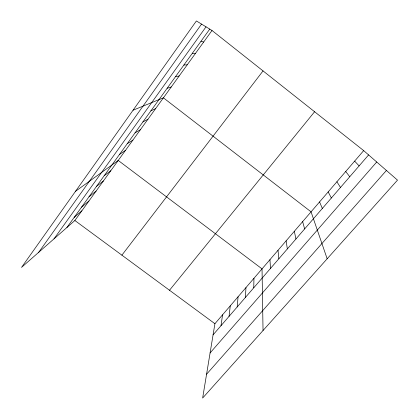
<?xml version="1.0" encoding="UTF-8"?>
<svg xmlns="http://www.w3.org/2000/svg" width="419" height="419" viewBox="0 0 419 419"><rect width="100%" height="100%" fill="white"/><g stroke="black" fill="none" stroke-linecap="round" stroke-linejoin="round"><path stroke-width="0.63" d="M253.752 287.801L253.956 278.284M245.419 297.443L245.963 287.581M237.185 306.965L238.071 296.767M229.052 316.376L230.261 305.854M221.017 325.673L222.547 314.831M363.671 150.61L214.916 323.714L202.644 398.05L397.5 180.123L363.671 150.61L212.004 30.487L196.396 20.95L21.5 267.427L74.865 220.509L212.004 30.487M38.689 252.311L201.544 24.093M53.978 238.872L206.022 26.832M66.909 227.501L209.746 29.105M121.898 255.166L263.038 70.905M169.506 290.252L314.596 111.737M213.072 334.86L368.61 154.92M210.092 352.939L376.718 161.991M206.577 374.225L386.423 170.454M74.184 217.403L81.878 210.794M81.543 207.18L88.975 200.958M88.996 196.83L96.155 191.006M96.538 186.35L103.425 180.94M104.179 175.739L110.778 170.748M75.52 191.294L118.221 160.435L262.037 268.878L263.038 330.502M119.515 154.438L125.527 150.311M127.208 143.748L132.928 140.061M135.002 132.928L140.407 129.691M142.889 121.971L147.986 119.195M150.877 110.873L155.648 108.573M133.059 110.207L163.405 97.826L311.06 211.836L327.16 258.785M167.16 88.257L171.261 86.943M175.456 76.729L179.206 75.928M183.862 65.055L187.256 64.777M192.379 53.229L195.401 53.491M201.005 41.245L203.65 42.057M74.865 220.509L214.916 323.714M354.636 161.121L359.125 165.898M345.712 171.512L349.755 176.734M336.892 181.773L340.5 187.44M328.177 191.912L331.366 198.009M319.566 201.932L322.342 208.447M302.649 221.62L304.629 228.942M294.337 231.293L295.934 238.998M286.119 240.852L287.345 248.938M278.001 250.3L278.86 258.753M269.972 259.644L270.475 268.459"/></g></svg>
